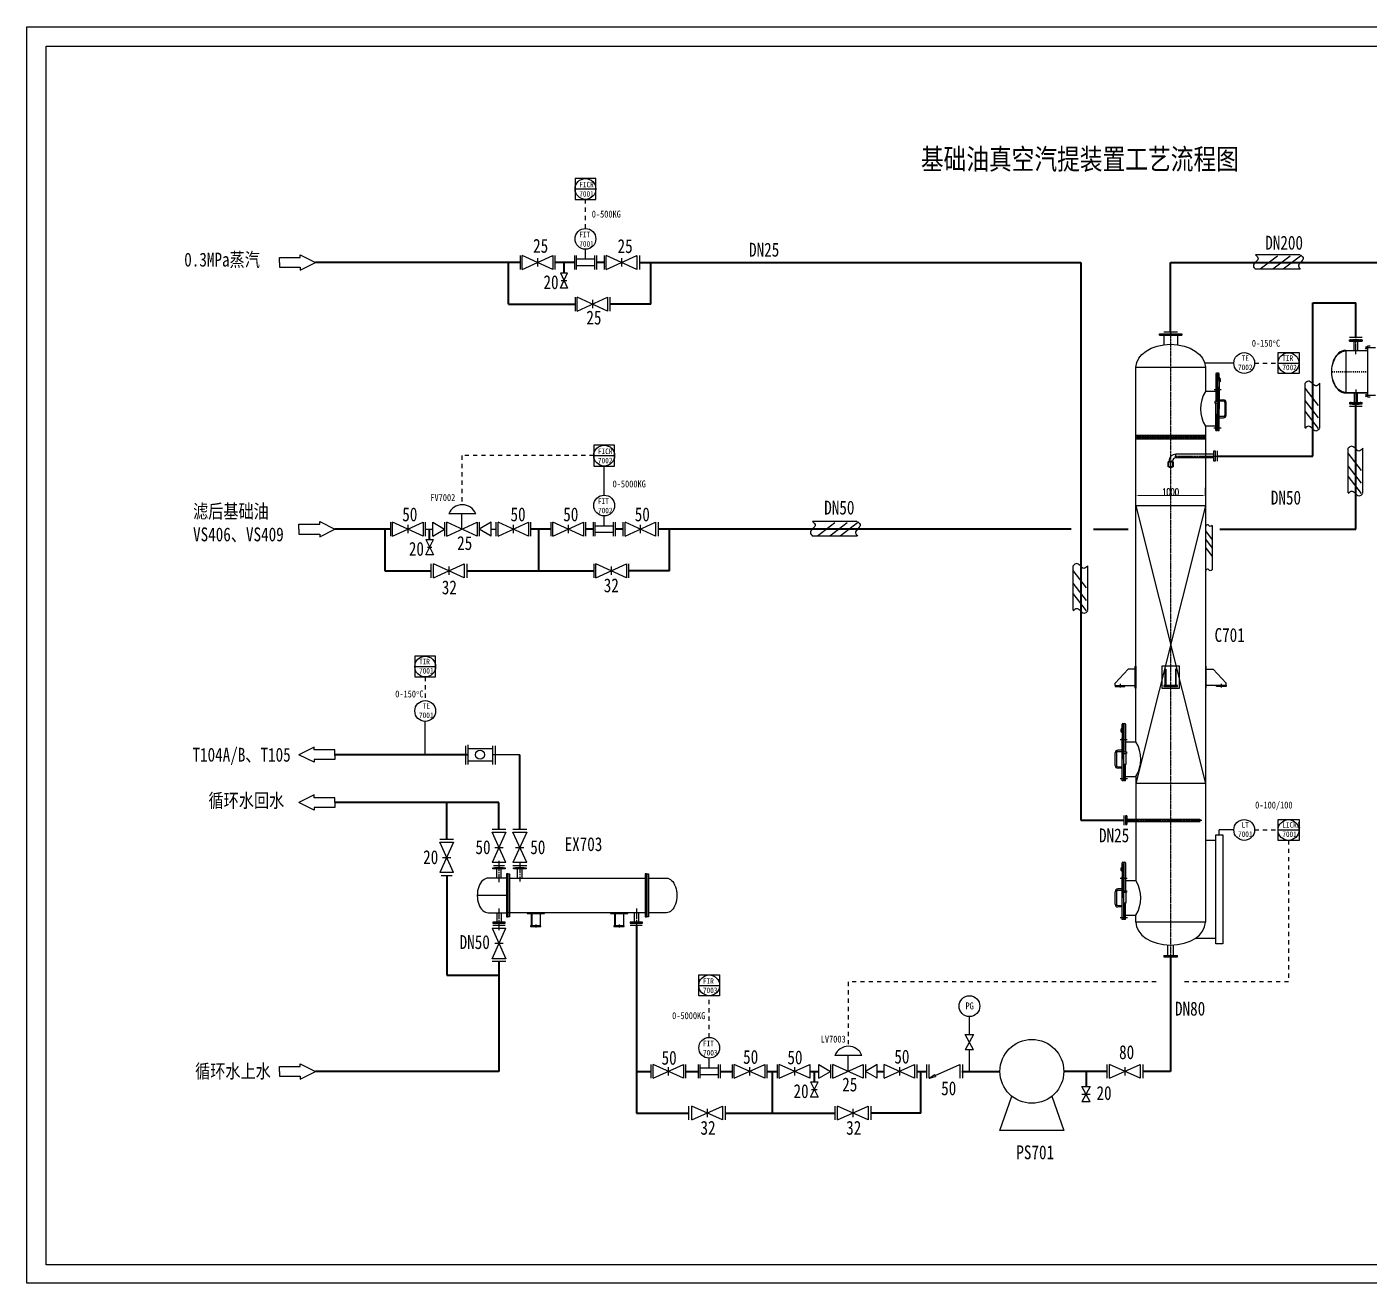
# Model space of a CAD drawing. Header units: millimetres. Extents: x 14267 to 75871, y -516 to 30235.
# Drawn here: x 42132 to 61477, y -516 to 17593 of the extents above; entities that cross this region are included whole.
import ezdxf

# ---------------------------------------------------------------- set-up
doc = ezdxf.new("R2010")
doc.units = ezdxf.units.MM
for name, pattern in [('ACAD_ISO02W100', [15, 12, -3]), ('ACAD_ISO04W100', [30, 24, -3, 0, -3]), ('EB_DASH', [6, 3, -3]), ('EB_DASHDOT', [39, 30, -3, 3, -3]), ('EB_DASHDOTDOT', [45, 30, -3, 3, -3, 3, -3])]:
    doc.linetypes.add(name, pattern=pattern)
for name, color, linetype, lineweight in [('TANK', 1, 'Continuous', 0), ('中心线', 1, 'ACAD_ISO04W100', 13), ('粗实线', 7, 'Continuous', 35), ('虚线', 6, 'ACAD_ISO02W100', 13), ('设备线', 7, 'Continuous', 13)]:
    doc.layers.add(name, color=color, linetype=linetype, lineweight=lineweight)
doc.styles.add('UserTxtStyle1', font='txt', dxfattribs={"width": 0.666667, "bigfont": 'gbcbig.shx'})
doc.styles.add('样式2', font='', dxfattribs={"width": 0.8, "height": 2.5})
doc.styles.get('样式2').set_extended_font_data('FangSong_GB2312')
doc.dimstyles.new('标准', dxfattribs={"dimtxt": 100, "dimasz": 50, "dimexe": 2, "dimexo": 0, "dimtad": 1, "dimdec": 1, "dimdsep": 46, "dimtxsty": 'UserTxtStyle1', "dimcen": 0, "dimdle": 6, "dimaunit": 1, "dimazin": 2, "dimtfac": 1, "dimtdec": 1, "dimtmove": 0, "dimatfit": 3, "dimfxl": 0, "dimtolj": 1, "dimtzin": 0, "dimlwd": 18, "dimlwe": 18, "dimarcsym": 0})

# ---------------------------------------------------------------- blocks, each defined once
blk = doc.blocks.new('*D63')
at = {"layer": 'Defpoints', "color": 0}
for p in [(58116, 10947), (59116, 10947), (59116, 10838)]:
    blk.add_point(p, dxfattribs=at)
at = {"layer": '粗实线', "color": 0, "lineweight": 18}
for p, q in [((58116, 10947), (58116, 10836)), ((58166, 10838), (59066, 10838)), ((59116, 10947), (59116, 10836))]:
    blk.add_line(p, q, dxfattribs=at)
at = {"layer": '粗实线', "color": 0}
for points in [[(58166, 10846), (58166, 10829), (58116, 10838)], [(59066, 10846), (59066, 10829), (59116, 10838)]]:
    blk.add_solid(points, dxfattribs=at)
at = {"layer": '粗实线', "color": 0, "lineweight": -3, "insert": (58616, 10888), "char_height": 100, "attachment_point": 5, "style": 'UserTxtStyle1'}
blk.add_mtext('\\A1;1000', dxfattribs=at)

msp = doc.modelspace()

# ---------------------------------------------------------------- hatches: boundary and pattern name
at = {"layer": '粗实线', "lineweight": -3}
h = msp.add_hatch(dxfattribs=at)
h.set_pattern_fill('NET3', color=0, scale=10, style=0)
h.set_pattern_definition([(0, (89673.465, 79623.884), (0, 31.75), []), (60, (89673.465, 79623.884), (-27.496307, 15.875), []), (120, (89673.465, 79623.884), (-27.496307, -15.875), [])])
h.paths.add_polyline_path([(58616.44, 11707), (58116.44, 11707), (58116.44, 11657), (58616.44, 11657)])
h.paths.add_polyline_path([(59116.44, 11707), (58616.44, 11707), (58616.44, 11657), (59116.44, 11657)])

# ---------------------------------------------------------------- linework, layer by layer
for p, q in [((42132.34, -515.59), (42132.34, 17593.39)), ((42132.34, 17593.39), (75870.65, 17593.39)), ((42408.55, 17315.01), (75582.76, 17315.01)), ((42408.55, -249.36), (42408.55, 17315.01)), ((75582.76, -249.36), (42408.55, -249.36)), ((75870.65, -515.59), (42132.34, -515.59))]:
    msp.add_line(p, q)
at = {"lineweight": -3}
for p, q in [((61234.93, 13083.48), (61234.93, 13086.48)), ((61284.93, 13083.48), (61234.93, 13083.48)), ((61422.58, 12949.08), (61457.59, 12986.2)), ((61568.66, 12968.28), (61423.94, 12968.28)), ((61426.24, 12987.32), (61455.21, 12949.08)), ((61459.57, 12993.28), (61489.57, 12993.28)), ((61139.57, 12930.28), (61459.57, 12930.28)), ((61459.57, 12923.28), (61139.57, 12923.28)), ((61422.58, 12259.08), (61457.59, 12296.2)), ((61568.66, 12278.28), (61423.94, 12278.28)), ((61426.24, 12297.32), (61455.21, 12259.08))]:
    msp.add_line(p, q, dxfattribs=at)
at = {"color": 5, "linetype": 'EB_DASH', "lineweight": -3, "ltscale": 5}
for p, q in [((60939.58, 12626.28), (61464.36, 12626.28)), ((60939.58, 12620.28), (61464.36, 12620.28))]:
    msp.add_line(p, q, dxfattribs=at)
at = {"layer": 'TANK', "color": 1, "linetype": 'EB_DASHDOT', "lineweight": -3}
for p, q in [((61284.93, 12876.62), (61284.93, 13098.21)), ((61284.93, 12364.87), (61284.93, 12143.28))]:
    msp.add_line(p, q, dxfattribs=at)
at = {"layer": '中心线', "color": 1, "linetype": 'EB_DASHDOTDOT', "lineweight": -3}
msp.add_line((58616.44, 13277), (58616.44, 3957), dxfattribs=at)
at = {"layer": '中心线', "lineweight": -3}
for p, q in [((61214.93, 13093.48), (61214.93, 13053.48)), ((61354.93, 13093.48), (61354.93, 13053.48)), ((61214.93, 12148.01), (61214.93, 12188.01)), ((61354.93, 12148.01), (61354.93, 12188.01))]:
    msp.add_line(p, q, dxfattribs=at)
at = {"layer": '中心线', "color": 1, "lineweight": -3}
for p, q in [((59244.44, 12367), (59344.44, 12367)), ((59346.44, 11807), (59236.44, 11807)), ((57988.44, 7317), (57888.44, 7317)), ((57886.44, 6757), (57996.44, 6757)), ((57988.67, 5317), (57888.67, 5317)), ((57886.67, 4757), (57996.67, 4757))]:
    msp.add_line(p, q, dxfattribs=at)
at = {"layer": '中心线', "color": 1, "linetype": 'EB_DASHDOT', "lineweight": -3}
for p, q in [((58676.44, 11407), (59276.44, 11407)), ((57976.44, 6157), (59066.44, 6157))]:
    msp.add_line(p, q, dxfattribs=at)
at = {"layer": '粗实线', "lineweight": -3}
for p, q in [((50332.74, 15407), (50032.74, 15407)), ((50032.74, 15407), (50032.74, 15107)), ((50332.74, 15107), (50332.74, 15407)), ((50032.74, 15257), (50332.74, 15257)), ((50032.74, 15107), (50332.74, 15107)), ((50182.74, 14247), (50182.74, 14387)), ((45772.74, 14197), (45772.74, 14267)), ((45772.74, 14267), (46072.74, 14267)), ((45772.74, 14197), (45772.74, 14127)), ((45772.74, 14127), (46072.74, 14127)), ((46072.74, 14267), (46072.74, 14307)), ((46072.74, 14307), (46292.74, 14197)), ((46072.74, 14087), (46292.74, 14197)), ((46072.74, 14127), (46072.74, 14087)), ((49242.74, 14297), (49242.74, 14097)), ((49272.74, 14097), (49272.74, 14297)), ((49272.74, 14097), (49712.74, 14297)), ((49712.74, 14097), (49272.74, 14297)), ((49492.74, 14257), (49492.74, 14137)), ((49712.74, 14297), (49712.74, 14097)), ((49742.74, 14297), (49742.74, 14097)), ((50022.74, 14297), (50022.74, 14097)), ((50052.74, 14097), (50052.74, 14297)), ((50052.74, 14247), (50312.74, 14247)), ((50312.74, 14147), (50052.74, 14147)), ((50312.74, 14297), (50312.74, 14097)), ((50342.74, 14297), (50342.74, 14097)), ((50452.74, 14297), (50452.74, 14097)), ((50482.74, 14097), (50482.74, 14297)), ((50482.74, 14097), (50922.74, 14297)), ((50922.74, 14097), (50482.74, 14297)), ((50702.74, 14257), (50702.74, 14137)), ((50922.74, 14297), (50922.74, 14097)), ((50962.74, 14297), (50962.74, 14097)), ((60478.48, 14308.06), (59838.48, 14308.06)), ((60158.48, 14288.06), (59908.48, 14098.06)), ((60338.48, 14288.06), (60088.48, 14098.06)), ((60488.48, 14288.06), (60238.48, 14098.06)), ((49822.74, 14047), (49922.74, 14047)), ((49822.74, 14047), (49922.74, 13827)), ((49822.74, 13827), (49922.74, 14047)), ((49832.74, 13937), (49912.74, 13937)), ((60478.48, 14098.06), (59838.48, 14098.06)), ((49922.74, 13827), (49822.74, 13827)), ((50032.74, 13697), (50032.74, 13497)), ((50062.74, 13497), (50062.74, 13697)), ((50062.74, 13497), (50502.74, 13697)), ((50502.74, 13497), (50062.74, 13697)), ((50282.74, 13657), (50282.74, 13537)), ((50502.74, 13697), (50502.74, 13497)), ((50532.74, 13697), (50532.74, 13497)), ((58516.44, 13197), (58716.44, 13197)), ((61374.93, 13116.48), (61194.93, 13116.48)), ((60166.21, 12747), (60166.21, 12897)), ((60166.21, 12897), (60466.21, 12897)), ((60466.21, 12897), (60466.21, 12597)), ((59526.25, 12747), (59116.25, 12747)), ((60166.21, 12597), (60166.21, 12747)), ((60166.21, 12747), (60464.56, 12747)), ((60466.21, 12597), (60166.21, 12597)), ((60554.93, 11815.63), (60554.93, 12455.63)), ((60744.93, 12135.63), (60554.93, 12385.63)), ((60764.93, 11815.63), (60764.93, 12455.63)), ((60744.93, 11955.63), (60554.93, 12205.63)), ((60744.93, 11805.63), (60554.93, 12055.63)), ((61194.93, 12125.01), (61374.93, 12125.01)), ((50602.74, 11563), (50302.74, 11563)), ((50302.74, 11563), (50302.74, 11263)), ((50602.74, 11263), (50602.74, 11563)), ((59286.44, 11482), (59286.44, 11332)), ((61174.93, 10878.01), (61174.93, 11518.01)), ((61364.93, 11198.01), (61174.93, 11448.01)), ((61384.93, 10878.01), (61384.93, 11518.01)), ((50302.74, 11413), (50602.74, 11413)), ((50302.74, 11263), (50602.74, 11263)), ((50452.74, 10843), (50452.74, 11263)), ((61364.93, 11018.01), (61174.93, 11268.01)), ((61364.93, 10868.01), (61174.93, 11118.01)), ((46352.74, 10423), (46352.74, 10463)), ((46352.74, 10463), (46572.74, 10353)), ((47372.74, 10453), (47372.74, 10253)), ((47402.74, 10253), (47402.74, 10453)), ((47402.74, 10253), (47842.74, 10453)), ((47842.74, 10253), (47402.74, 10453)), ((47842.74, 10453), (47842.74, 10253)), ((47872.74, 10453), (47872.74, 10253)), ((47982.74, 10253), (47982.74, 10453)), ((47982.74, 10453), (48152.74, 10353)), ((48152.74, 10453), (48152.74, 10253)), ((48182.74, 10253), (48182.74, 10453)), ((48182.74, 10253), (48622.74, 10453)), ((48622.74, 10253), (48182.74, 10453)), ((48602.74, 10573), (48212.74, 10573)), ((48402.74, 10353), (48402.74, 10573)), ((48622.74, 10453), (48622.74, 10253)), ((48652.74, 10453), (48652.74, 10253)), ((48822.74, 10453), (48652.74, 10353)), ((48822.74, 10253), (48822.74, 10453)), ((48892.74, 10453), (48892.74, 10253)), ((48922.74, 10253), (48922.74, 10453)), ((48922.74, 10253), (49362.74, 10453)), ((49362.74, 10253), (48922.74, 10453)), ((49362.74, 10453), (49362.74, 10253)), ((49392.74, 10453), (49392.74, 10253)), ((49682.74, 10453), (49682.74, 10253)), ((49712.74, 10253), (49712.74, 10453)), ((49712.74, 10253), (50152.74, 10453)), ((50152.74, 10253), (49712.74, 10453)), ((50152.74, 10453), (50152.74, 10253)), ((50182.74, 10453), (50182.74, 10253)), ((50292.74, 10453), (50292.74, 10253)), ((50322.74, 10253), (50322.74, 10453)), ((50452.74, 10403), (50452.74, 10543)), ((50582.74, 10453), (50582.74, 10253)), ((50612.74, 10453), (50612.74, 10253)), ((50722.74, 10453), (50722.74, 10253)), ((50752.74, 10253), (50752.74, 10453)), ((50752.74, 10253), (51192.74, 10453)), ((51192.74, 10253), (50752.74, 10453)), ((51192.74, 10453), (51192.74, 10253)), ((51232.74, 10453), (51232.74, 10253)), ((54094.78, 10464.06), (53454.78, 10464.06)), ((46052.74, 10353), (46052.74, 10423)), ((46052.74, 10423), (46352.74, 10423)), ((46052.74, 10353), (46052.74, 10283)), ((46052.74, 10283), (46352.74, 10283)), ((46352.74, 10243), (46572.74, 10353)), ((46352.74, 10283), (46352.74, 10243)), ((47622.74, 10413), (47622.74, 10293)), ((47872.74, 10353), (47982.74, 10353)), ((47982.74, 10253), (48152.74, 10353)), ((48822.74, 10253), (48652.74, 10353)), ((48822.74, 10353), (48892.74, 10353)), ((49142.74, 10413), (49142.74, 10293)), ((49932.74, 10413), (49932.74, 10293)), ((50322.74, 10403), (50582.74, 10403)), ((50582.74, 10303), (50322.74, 10303)), ((50972.74, 10413), (50972.74, 10293)), ((54094.78, 10254.06), (53454.78, 10254.06)), ((53774.78, 10444.06), (53524.78, 10254.06)), ((53954.78, 10444.06), (53704.78, 10254.06)), ((54104.78, 10444.06), (53854.78, 10254.06)), ((59116.4, 10326.85), (59216.4, 10196.85)), ((59216.4, 10406.85), (59216.4, 9766.85)), ((47882.74, 10203), (47992.74, 10203)), ((47882.74, 10203), (47992.74, 9983)), ((47882.74, 9983), (47992.74, 10203)), ((47907.74, 10093), (47967.74, 10093)), ((59116.4, 10206.85), (59216.4, 10076.85)), ((59116.4, 10086.85), (59216.4, 9956.85)), ((47992.74, 9983), (47882.74, 9983)), ((47952.74, 9853), (47952.74, 9653)), ((47992.74, 9653), (47992.74, 9853)), ((47992.74, 9653), (48432.74, 9853)), ((48432.74, 9653), (47992.74, 9853)), ((48212.74, 9813), (48212.74, 9693)), ((48432.74, 9853), (48432.74, 9653)), ((48472.74, 9853), (48472.74, 9653)), ((50302.74, 9853), (50302.74, 9653)), ((50332.74, 9653), (50332.74, 9853)), ((50332.74, 9653), (50772.74, 9853)), ((50772.74, 9653), (50332.74, 9853)), ((50552.74, 9813), (50552.74, 9693)), ((50772.74, 9853), (50772.74, 9653)), ((50802.74, 9853), (50802.74, 9653)), ((57212.74, 9186.15), (57212.74, 9826.15)), ((57402.74, 9506.15), (57212.74, 9756.15)), ((57422.74, 9186.15), (57422.74, 9826.15)), ((57402.74, 9326.15), (57212.74, 9576.15)), ((57402.74, 9176.15), (57212.74, 9426.15)), ((48023.4, 8521.8), (47723.4, 8521.8)), ((47723.4, 8521.8), (47723.4, 8221.8)), ((48023.4, 8221.8), (48023.4, 8521.8)), ((47723.4, 8371.8), (48023.4, 8371.8)), ((47723.4, 8221.8), (48023.4, 8221.8)), ((47873.4, 7101.8), (47873.4, 7581.8)), ((46272.74, 7211.8), (46052.74, 7101.8)), ((46272.74, 7171.8), (46272.74, 7211.8)), ((46572.74, 7171.8), (46272.74, 7171.8)), ((46572.74, 7101.8), (46572.74, 7171.8)), ((48453.4, 7231.8), (48453.4, 6961.8)), ((48493.4, 6961.8), (48493.4, 7241.8)), ((48493.4, 7191.8), (48843.4, 7191.8)), ((48843.4, 7231.8), (48843.4, 6961.8)), ((48883.4, 7231.8), (48883.4, 6961.8)), ((46272.74, 6991.8), (46052.74, 7101.8)), ((46572.74, 7031.8), (46272.74, 7031.8)), ((46272.74, 7031.8), (46272.74, 6991.8)), ((46572.74, 7101.8), (46572.74, 7031.8)), ((48493.4, 7011.8), (48843.4, 7011.8)), ((49236.44, 7101.8), (48843.4, 7101.8)), ((46272.74, 6521.8), (46052.74, 6411.8)), ((46272.74, 6301.8), (46052.74, 6411.8)), ((46272.74, 6481.8), (46272.74, 6521.8)), ((46572.74, 6481.8), (46272.74, 6481.8)), ((46572.74, 6411.8), (46572.74, 6481.8)), ((46572.74, 6411.8), (46572.74, 6341.8)), ((46572.74, 6341.8), (46272.74, 6341.8)), ((46272.74, 6341.8), (46272.74, 6301.8)), ((57942.74, 6227), (57942.74, 6087)), ((48836.44, 6026.2), (49036.44, 6026.2)), ((49136.44, 6026.2), (49336.44, 6026.2)), ((59316.21, 5947), (59316.21, 6017)), ((59526.25, 6017), (59316.21, 6017)), ((60166.21, 6017), (60166.21, 6167)), ((60166.21, 6167), (60466.21, 6167)), ((60166.21, 5867), (60166.21, 6017)), ((60166.21, 6017), (60464.56, 6017)), ((60466.21, 6167), (60466.21, 5867)), ((48082.74, 5882.27), (48282.74, 5882.27)), ((48282.74, 5401.8), (48082.74, 5841.8)), ((48082.74, 5841.8), (48282.74, 5841.8)), ((48282.74, 5841.8), (48082.74, 5401.8)), ((49036.44, 5545.72), (48836.44, 5985.72)), ((48836.44, 5985.72), (49036.44, 5985.72)), ((49036.44, 5985.72), (48836.44, 5545.72)), ((49336.44, 5545.72), (49136.44, 5985.72)), ((49136.44, 5985.72), (49336.44, 5985.72)), ((49336.44, 5985.72), (49136.44, 5545.72)), ((59266.21, 5867), (59116.25, 5867)), ((59266.21, 4377), (59266.21, 5947)), ((59266.21, 5947), (59366.21, 5947)), ((59366.21, 5947), (59366.21, 4377)), ((60466.21, 5867), (60166.21, 5867)), ((48122.74, 5621.8), (48242.74, 5621.8)), ((48876.44, 5765.72), (48996.44, 5765.72)), ((49176.44, 5765.72), (49296.44, 5765.72)), ((49036.44, 5545.72), (48836.44, 5545.72)), ((48846.44, 5457.2), (48846.44, 5473.2)), ((48846.44, 5473.2), (49026.44, 5473.2)), ((49026.44, 5457.2), (48846.44, 5457.2)), ((48856.44, 5506.2), (49016.44, 5506.2)), ((48876.44, 5473.2), (48876.44, 5476.2)), ((48876.44, 5476.2), (48996.44, 5476.2)), ((48903.94, 5323.2), (48903.94, 5457.2)), ((49026.44, 5457.2), (48968.94, 5457.2)), ((48968.94, 5323.2), (48968.94, 5457.2)), ((48996.44, 5476.2), (48996.44, 5473.2)), ((49026.44, 5473.2), (49026.44, 5457.2)), ((49336.44, 5545.72), (49136.44, 5545.72)), ((49136.44, 5506.2), (49336.44, 5506.2)), ((49146.44, 5457.2), (49146.44, 5473.2)), ((49146.44, 5473.2), (49326.44, 5473.2)), ((49326.44, 5457.2), (49146.44, 5457.2)), ((49156.44, 5506.2), (49316.44, 5506.2)), ((49176.44, 5473.2), (49176.44, 5476.2)), ((49176.44, 5476.2), (49296.44, 5476.2)), ((49203.94, 5323.2), (49203.94, 5457.2)), ((49326.44, 5457.2), (49268.94, 5457.2)), ((49268.94, 5323.2), (49268.94, 5457.2)), ((49296.44, 5476.2), (49296.44, 5473.2)), ((49326.44, 5473.2), (49326.44, 5457.2)), ((48282.74, 5401.8), (48082.74, 5401.8)), ((48102.74, 5362.27), (48262.74, 5362.27)), ((49046.44, 5073.2), (48623.44, 5073.2)), ((49026.44, 4689.2), (48846.44, 4689.2)), ((48846.44, 4689.2), (48846.44, 4673.2)), ((48846.44, 4673.2), (49026.44, 4673.2)), ((48876.44, 4670.2), (48876.44, 4673.2)), ((48996.44, 4670.2), (48876.44, 4670.2)), ((48903.94, 4823.2), (48903.94, 4689.2)), ((48968.94, 4823.2), (48968.94, 4689.2)), ((49026.44, 4689.2), (48968.94, 4689.2)), ((48996.44, 4673.2), (48996.44, 4670.2)), ((49026.44, 4673.2), (49026.44, 4689.2)), ((49371.44, 4823.2), (49341.44, 4823.2)), ((49341.44, 4823.2), (49341.44, 4813.2)), ((49341.44, 4813.2), (49591.44, 4813.2)), ((49391.44, 4823.2), (49371.44, 4823.2)), ((49401.44, 4813.2), (49401.44, 4633.2)), ((49411.44, 4813.2), (49411.44, 4633.2)), ((49531.44, 4813.2), (49531.44, 4633.2)), ((49591.44, 4813.2), (49591.44, 4823.2)), ((50571.44, 4823.2), (50541.44, 4823.2)), ((50541.44, 4823.2), (50541.44, 4813.2)), ((50541.44, 4813.2), (50791.44, 4813.2)), ((50591.44, 4823.2), (50571.44, 4823.2)), ((50601.44, 4813.2), (50601.44, 4633.2)), ((50611.44, 4813.2), (50611.44, 4633.2)), ((50731.44, 4813.2), (50731.44, 4633.2)), ((50791.44, 4813.2), (50791.44, 4823.2)), ((51006.44, 4689.2), (50826.44, 4689.2)), ((50826.44, 4689.2), (50826.44, 4673.2)), ((50826.44, 4673.2), (51006.44, 4673.2)), ((50856.44, 4670.2), (50856.44, 4673.2)), ((50976.44, 4670.2), (50856.44, 4670.2)), ((50883.94, 4823.2), (50883.94, 4689.2)), ((50948.94, 4823.2), (50948.94, 4689.2)), ((51006.44, 4689.2), (50948.94, 4689.2)), ((50976.44, 4673.2), (50976.44, 4670.2)), ((51006.44, 4673.2), (51006.44, 4689.2)), ((48836.44, 4600.2), (49036.44, 4600.2)), ((48836.44, 4600.2), (49036.44, 4160.2)), ((48836.44, 4160.2), (49036.44, 4600.2)), ((49026.44, 4640.2), (48846.44, 4640.2)), ((49541.44, 4633.2), (49391.44, 4633.2)), ((49391.44, 4633.2), (49391.44, 4623.2)), ((49391.44, 4623.2), (49541.44, 4623.2)), ((49443.94, 4633.2), (49443.94, 4623.2)), ((49488.94, 4633.2), (49488.94, 4623.2)), ((49541.44, 4623.2), (49541.44, 4633.2)), ((50741.44, 4633.2), (50591.44, 4633.2)), ((50591.44, 4633.2), (50591.44, 4623.2)), ((50591.44, 4623.2), (50741.44, 4623.2)), ((50653.94, 4633.2), (50653.94, 4623.2)), ((50678.94, 4633.2), (50678.94, 4623.2)), ((50741.44, 4623.2), (50741.44, 4633.2)), ((50999.44, 4640.2), (50829.44, 4640.2)), ((58974.76, 4457), (59266.21, 4457)), ((48996.44, 4380.2), (48876.44, 4380.2)), ((59366.21, 4377), (59266.21, 4377)), ((49036.44, 4160.2), (48836.44, 4160.2)), ((49036.44, 4120.2), (48836.44, 4120.2)), ((51816.44, 3777), (51816.44, 3927)), ((51816.44, 3927), (52116.44, 3927)), ((52116.44, 3927), (52116.44, 3627)), ((51816.44, 3627), (51816.44, 3777)), ((51816.44, 3777), (52116.44, 3777)), ((52116.44, 3627), (51816.44, 3627)), ((55716.44, 3067), (55716.44, 3327)), ((55656.44, 3067), (55776.44, 3067)), ((55776.44, 3067), (55656.44, 2847)), ((55776.44, 2847), (55656.44, 3067)), ((51966.44, 2587), (51966.44, 2727)), ((54166.44, 2767), (53776.44, 2767)), ((53966.44, 2547), (53966.44, 2767)), ((55776.44, 2847), (55656.44, 2847)), ((55716.44, 2537), (55716.44, 2847)), ((45772.74, 2537), (45772.74, 2607)), ((45772.74, 2607), (46072.74, 2607)), ((45772.74, 2537), (45772.74, 2467)), ((46072.74, 2607), (46072.74, 2647)), ((46072.74, 2647), (46292.74, 2537)), ((46072.74, 2427), (46292.74, 2537)), ((51126.44, 2637), (51126.44, 2437)), ((51156.44, 2437), (51156.44, 2637)), ((51156.44, 2437), (51596.44, 2637)), ((51596.44, 2437), (51156.44, 2637)), ((51376.44, 2597), (51376.44, 2477)), ((51596.44, 2637), (51596.44, 2437)), ((51626.44, 2637), (51626.44, 2437)), ((51806.44, 2637), (51806.44, 2437)), ((51836.44, 2437), (51836.44, 2637)), ((51836.44, 2587), (52096.44, 2587)), ((52096.44, 2637), (52096.44, 2437)), ((52126.44, 2637), (52126.44, 2437)), ((52296.44, 2637), (52296.44, 2437)), ((52326.44, 2437), (52326.44, 2637)), ((52326.44, 2437), (52766.44, 2637)), ((52766.44, 2437), (52326.44, 2637)), ((52546.44, 2597), (52546.44, 2477)), ((52766.44, 2637), (52766.44, 2437)), ((52796.44, 2637), (52796.44, 2437)), ((52946.44, 2637), (52946.44, 2437)), ((52976.44, 2437), (52976.44, 2637)), ((52976.44, 2437), (53416.44, 2637)), ((53416.44, 2437), (52976.44, 2637)), ((53196.44, 2597), (53196.44, 2477)), ((53416.44, 2637), (53416.44, 2437)), ((53546.44, 2437), (53546.44, 2637)), ((53546.44, 2637), (53716.44, 2537)), ((53546.44, 2437), (53716.44, 2537)), ((53716.44, 2637), (53716.44, 2437)), ((53746.44, 2437), (53746.44, 2637)), ((53746.44, 2437), (54186.44, 2637)), ((54186.44, 2437), (53746.44, 2637)), ((54186.44, 2637), (54186.44, 2437)), ((54216.44, 2637), (54216.44, 2437)), ((54386.44, 2637), (54216.44, 2537)), ((54386.44, 2437), (54216.44, 2537)), ((54386.44, 2437), (54386.44, 2637)), ((54486.44, 2437), (54486.44, 2637)), ((54486.44, 2437), (54926.44, 2637)), ((54926.44, 2437), (54486.44, 2637)), ((54706.44, 2597), (54706.44, 2477)), ((54926.44, 2637), (54926.44, 2437)), ((54956.44, 2637), (54956.44, 2437)), ((55096.44, 2637), (55096.44, 2437)), ((55136.44, 2437), (55136.44, 2637)), ((55223.2, 2476.44), (55576.44, 2637)), ((55576.44, 2637), (55576.44, 2437)), ((55616.44, 2637), (55616.44, 2437)), ((57696.44, 2637), (57696.44, 2437)), ((57736.44, 2437), (57736.44, 2637)), ((57736.44, 2437), (58176.44, 2637)), ((58176.44, 2437), (57736.44, 2637)), ((57956.44, 2597), (57956.44, 2477)), ((58176.44, 2637), (58176.44, 2437)), ((58216.44, 2637), (58216.44, 2437)), ((45772.74, 2467), (46072.74, 2467)), ((46072.74, 2467), (46072.74, 2427)), ((52096.44, 2487), (51836.44, 2487)), ((53426.44, 2387), (53536.44, 2387)), ((53426.44, 2387), (53536.44, 2167)), ((53426.44, 2167), (53536.44, 2387)), ((55136.44, 2437), (55217.49, 2491.46)), ((55136.44, 2437), (55229.03, 2461.12)), ((55217.49, 2491.46), (55229.03, 2461.12)), ((53536.44, 2167), (53426.44, 2167)), ((53441.44, 2277), (53521.44, 2277)), ((56156.44, 1687), (56328.85, 2177.99)), ((56904.03, 2177.99), (57076.44, 1687)), ((57336.44, 2317), (57456.44, 2317)), ((57456.44, 2317), (57336.44, 2097)), ((57456.44, 2097), (57336.44, 2317)), ((57336.44, 2207), (57456.44, 2207)), ((51666.44, 2037), (51666.44, 1837)), ((51716.44, 1837), (51716.44, 2037)), ((51716.44, 1837), (52156.44, 2037)), ((52156.44, 1837), (51716.44, 2037)), ((51936.44, 1997), (51936.44, 1877)), ((52156.44, 2037), (52156.44, 1837)), ((52196.44, 2037), (52196.44, 1837)), ((53776.44, 2037), (53776.44, 1837)), ((53816.44, 1837), (53816.44, 2037)), ((53816.44, 1837), (54256.44, 2037)), ((54256.44, 1837), (53816.44, 2037)), ((54036.44, 1997), (54036.44, 1877)), ((54256.44, 2037), (54256.44, 1837)), ((54296.44, 2037), (54296.44, 1837)), ((57456.44, 2097), (57336.44, 2097)), ((57076.44, 1687), (56156.44, 1687))]:
    msp.add_line(p, q, dxfattribs=at)
at = {"layer": '粗实线', "linetype": 'EB_DASH', "lineweight": -3, "ltscale": 20}
for p, q in [((50182.74, 14687), (50182.74, 15107)), ((51966.44, 3027), (51966.44, 3627))]:
    msp.add_line(p, q, dxfattribs=at)
at = {"layer": '粗实线'}
for p, q in [((49242.74, 14197), (46292.74, 14197)), ((49072.74, 13597), (49072.74, 14197)), ((50022.74, 14197), (49742.74, 14197)), ((49872.74, 14197), (49872.74, 14047)), ((50452.74, 14197), (50342.74, 14197)), ((50962.74, 14197), (57322.74, 14197)), ((51122.74, 13597), (51122.74, 14197)), ((57322.74, 14197), (57322.74, 6157)), ((58616.44, 13197), (58616.44, 14197)), ((58616.44, 14197), (61725.57, 14197)), ((49072.74, 13597), (50032.74, 13597)), ((51122.74, 13597), (50532.74, 13597)), ((60664.93, 13616.48), (61284.93, 13616.48)), ((60664.93, 11407), (60664.93, 13616.48)), ((61284.93, 13116.48), (61284.93, 13616.48)), ((61284.93, 10353), (61284.93, 12138.01)), ((59286.44, 11407), (60664.93, 11407)), ((47372.74, 10353), (46572.74, 10353)), ((47292.74, 10353), (47292.74, 9753)), ((47932.74, 10353), (47932.74, 10203)), ((49682.74, 10353), (49392.74, 10353)), ((49512.74, 9753), (49512.74, 10353)), ((50292.74, 10353), (50182.74, 10353)), ((50722.74, 10353), (50612.74, 10353)), ((57182.74, 10353), (51232.74, 10353)), ((51392.74, 9753), (51392.74, 10353)), ((57502.74, 10353), (58003.44, 10353)), ((59322.74, 10353), (61284.93, 10353)), ((47292.74, 9753), (47952.74, 9753)), ((48472.74, 9753), (50302.74, 9753)), ((51392.74, 9753), (50802.74, 9753)), ((48493.4, 7101.8), (46563.4, 7101.8)), ((49236.44, 6031.8), (49236.44, 7101.8)), ((48936.44, 6411.8), (46572.74, 6411.8)), ((48182.74, 5882.27), (48182.74, 6411.8)), ((48936.44, 6031.8), (48936.44, 6411.8)), ((57322.74, 6157), (57942.74, 6157)), ((48182.74, 5362.27), (48182.74, 3921.8)), ((50916.44, 4640.2), (50916.44, 1937)), ((48936.44, 4120.2), (48936.44, 2537)), ((58616.44, 4187), (58616.44, 2537)), ((48182.74, 3921.8), (48936.44, 3921.8)), ((48936.44, 2537), (46292.74, 2537)), ((50916.44, 2537), (51126.44, 2537)), ((51626.44, 2537), (51806.44, 2537)), ((52126.44, 2537), (52296.44, 2537)), ((52796.44, 2537), (52946.44, 2537)), ((52876.44, 1937), (52876.44, 2537)), ((53416.44, 2537), (53546.44, 2537)), ((53476.44, 2537), (53476.44, 2387)), ((54386.44, 2537), (54486.44, 2537)), ((54956.44, 2537), (55096.44, 2537)), ((55016.44, 1937), (55016.44, 2537)), ((55606.44, 2537), (56156.44, 2537)), ((57696.44, 2537), (57076.44, 2537)), ((57396.44, 2537), (57396.44, 2317)), ((58616.44, 2537), (58216.44, 2537)), ((50916.44, 1937), (51666.44, 1937)), ((52196.44, 1937), (53776.44, 1937)), ((55016.44, 1937), (54296.44, 1937))]:
    msp.add_line(p, q, dxfattribs=at)
at = {"layer": '粗实线', "color": 0, "lineweight": -3}
for p, q in [((58456.44, 13147), (58456.44, 13167)), ((58456.44, 13167), (58776.44, 13167)), ((58776.44, 13167), (58776.44, 13147)), ((58456.44, 13147), (58776.44, 13147)), ((58516.44, 13147), (58516.44, 13010.33)), ((58716.44, 13147), (58716.44, 13010.33)), ((58116.44, 12687), (59116.44, 12687)), ((58116.44, 7287), (58116.44, 12687)), ((59116.44, 12687), (59116.44, 12337)), ((59266.44, 12591.08), (59266.44, 12191.08)), ((59306.44, 12601.08), (59276.44, 12601.08)), ((59286.44, 12191.08), (59286.44, 12586.08)), ((59306.44, 12581.08), (59286.44, 12581.08)), ((59296.44, 12543.27), (59296.44, 12581.08)), ((59316.44, 12543.27), (59316.44, 12591.08)), ((59266.44, 12397), (59266.44, 12191.08)), ((59286.44, 12191.08), (59286.44, 12397)), ((59297.54, 12510.29), (59289.74, 12521.92)), ((59316.44, 12397), (59296.44, 12397)), ((59296.44, 12397), (59296.44, 12191.08)), ((59298.44, 12397), (59298.44, 12497)), ((59314.44, 12397), (59298.44, 12397)), ((59314.44, 12497), (59314.44, 12397)), ((59316.44, 11777), (59316.44, 12397)), ((59316.44, 12397), (59316.44, 12087)), ((59266.44, 12337), (59116.44, 12337)), ((59301.44, 12191.08), (59251.44, 12191.08)), ((59251.44, 12191.08), (59251.44, 12171.08)), ((59301.44, 12171.08), (59301.44, 12191.08)), ((59316.44, 12217), (59376.44, 12217)), ((59376.44, 12197), (59316.44, 12197)), ((59251.44, 12171.08), (59261.44, 12171.08)), ((59291.44, 12171.08), (59261.44, 12171.08)), ((59261.44, 12171.08), (59261.44, 12011.08)), ((59261.44, 12011.08), (59291.44, 12011.08)), ((59266.44, 12001.08), (59266.44, 12011.08)), ((59286.44, 12001.08), (59266.44, 12001.08)), ((59266.44, 11777), (59266.44, 12001.08)), ((59286.44, 12011.08), (59286.44, 12001.08)), ((59286.44, 11777), (59286.44, 12001.08)), ((59291.44, 12011.08), (59291.44, 12171.08)), ((59291.44, 12171.08), (59301.44, 12171.08)), ((59296.44, 12171.08), (59296.44, 11777)), ((59396.44, 12177), (59396.44, 11997)), ((59416.44, 11997), (59416.44, 12177)), ((59116.44, 11837), (59116.21, 4686.82)), ((59266.44, 11837), (59116.44, 11837)), ((59376.44, 11977), (59316.44, 11977)), ((59316.44, 11957), (59376.44, 11957)), ((58116.44, 11707), (59116.44, 11707)), ((58116.44, 11657), (59116.44, 11657)), ((59266.44, 11777), (59286.44, 11777)), ((59296.44, 11777), (59316.44, 11777)), ((59236.44, 11432), (58691.44, 11432)), ((58691.44, 11382), (58691.44, 11432)), ((59236.44, 11332), (59236.44, 11482)), ((59236.44, 11482), (59256.44, 11482)), ((59256.44, 11482), (59256.44, 11332)), ((58581.44, 11252), (58581.44, 11322)), ((58581.44, 11322), (58641.44, 11322)), ((58651.44, 11252), (58581.44, 11252)), ((58641.44, 11332), (58591.44, 11332)), ((58591.44, 11252), (58591.44, 11332)), ((58601.44, 11242), (58591.44, 11252)), ((58631.44, 11242), (58601.44, 11242)), ((58641.44, 11252), (58631.44, 11242)), ((58641.44, 11332), (58641.44, 11252)), ((58641.44, 11322), (58651.44, 11322)), ((58651.44, 11322), (58651.44, 11252)), ((59236.44, 11382), (58691.44, 11382)), ((59256.44, 11332), (59236.44, 11332)), ((59116.44, 10687), (58116.44, 10687)), ((59116.44, 10687), (58116.44, 6687)), ((58116.44, 10687), (59116.44, 6687)), ((57816.31, 8131), (58006.31, 8337)), ((58106.31, 8337), (58006.31, 8337)), ((58106.31, 8062), (58106.31, 8377)), ((58106.31, 8377), (58116.31, 8377)), ((58116.31, 8377), (58116.31, 8062)), ((58491.44, 8377), (58491.44, 8062)), ((58741.44, 8377), (58491.44, 8377)), ((58536.44, 8101), (58536.44, 8337)), ((58536.44, 8337), (58546.44, 8337)), ((58546.44, 8337), (58546.44, 8101)), ((58696.44, 8337), (58686.44, 8337)), ((58686.44, 8337), (58686.44, 8101)), ((58696.44, 8101), (58696.44, 8337)), ((58741.44, 8062), (58741.44, 8377)), ((59116.57, 8377), (59116.57, 8062)), ((59126.57, 8377), (59116.57, 8377)), ((59126.57, 8062), (59126.57, 8377)), ((59126.57, 8337), (59226.57, 8337)), ((59416.57, 8131), (59226.57, 8337)), ((57816.31, 8101), (57816.31, 8131)), ((59416.57, 8101), (59416.57, 8131)), ((57816.31, 8101), (58106.31, 8101)), ((57816.31, 8101), (57816.31, 8087)), ((57816.31, 8087), (57956.31, 8087)), ((57871.31, 8101), (57871.31, 8087)), ((57886.31, 8121), (57886.31, 8071)), ((57901.31, 8101), (57901.31, 8087)), ((57956.31, 8087), (57956.31, 8101)), ((58116.31, 8062), (58106.31, 8062)), ((58491.44, 8062), (58741.44, 8062)), ((58716.44, 8101), (58516.44, 8101)), ((58516.44, 8101), (58516.44, 8087)), ((58516.44, 8087), (58616.44, 8087)), ((58616.44, 8087), (58716.44, 8087)), ((58716.44, 8087), (58716.44, 8101)), ((59116.57, 8062), (59126.57, 8062)), ((59416.57, 8101), (59126.57, 8101)), ((59276.57, 8087), (59276.57, 8101)), ((59416.57, 8087), (59276.57, 8087)), ((59331.57, 8101), (59331.57, 8087)), ((59346.57, 8121), (59346.57, 8071)), ((59361.57, 8101), (59361.57, 8087)), ((59416.57, 8101), (59416.57, 8087)), ((57926.44, 7551.08), (57956.44, 7551.08)), ((57916.44, 7493.27), (57916.44, 7541.08)), ((57918.44, 7447), (57918.44, 7347)), ((57926.44, 7531.08), (57946.44, 7531.08)), ((57934.44, 7347), (57934.44, 7447)), ((57935.35, 7460.29), (57943.14, 7471.92)), ((57936.44, 7493.27), (57936.44, 7531.08)), ((57946.44, 7141.08), (57946.44, 7536.08)), ((57966.44, 7541.08), (57966.44, 7141.08)), ((57916.44, 7167), (57856.44, 7167)), ((57916.44, 6727), (57916.44, 7347)), ((57916.44, 7347), (57936.44, 7347)), ((57916.44, 7347), (57916.44, 7037)), ((57918.44, 7347), (57934.44, 7347)), ((57936.44, 7347), (57936.44, 7141.08)), ((57946.44, 7141.08), (57946.44, 7347)), ((57966.44, 7347), (57966.44, 7141.08)), ((57966.44, 7287), (58116.44, 7287)), ((57816.44, 6947), (57816.44, 7127)), ((57836.44, 7127), (57836.44, 6947)), ((57856.44, 7147), (57916.44, 7147)), ((57931.44, 7121.08), (57931.44, 7141.08)), ((57931.44, 7141.08), (57981.44, 7141.08)), ((57941.44, 7121.08), (57931.44, 7121.08)), ((57936.44, 7121.08), (57936.44, 6727)), ((57941.44, 7121.08), (57971.44, 7121.08)), ((57941.44, 6961.08), (57941.44, 7121.08)), ((57971.44, 7121.08), (57971.44, 6961.08)), ((57981.44, 7121.08), (57971.44, 7121.08)), ((57981.44, 7141.08), (57981.44, 7121.08)), ((57856.44, 6927), (57916.44, 6927)), ((57916.44, 6907), (57856.44, 6907)), ((57971.44, 6961.08), (57941.44, 6961.08)), ((57946.44, 6961.08), (57946.44, 6951.08)), ((57946.44, 6951.08), (57966.44, 6951.08)), ((57946.44, 6727), (57946.44, 6951.08)), ((57966.44, 6951.08), (57966.44, 6961.08)), ((57966.44, 6727), (57966.44, 6951.08)), ((57966.44, 6787), (58116.44, 6787)), ((58116.44, 6787), (58116.44, 5287.39)), ((57936.44, 6727), (57916.44, 6727)), ((57966.44, 6727), (57946.44, 6727)), ((59116.44, 6687), (58116.44, 6687)), ((57982.63, 6219.5), (57966.63, 6219.5)), ((57966.63, 6219.5), (57966.63, 6094.5)), ((57982.63, 6219.5), (57982.63, 6094.5)), ((57966.63, 6094.5), (57982.63, 6094.5)), ((57982.63, 6173), (59036.44, 6173)), ((57982.63, 6141), (59036.44, 6141)), ((59036.44, 6173), (59036.44, 6141)), ((57916.67, 5493.27), (57916.67, 5541.09)), ((57918.67, 5447), (57918.67, 5347)), ((57926.67, 5551.09), (57956.67, 5551.09)), ((57926.67, 5531.09), (57946.67, 5531.09)), ((57934.67, 5347), (57934.67, 5447)), ((57935.58, 5460.29), (57943.37, 5471.92)), ((57936.67, 5493.27), (57936.67, 5531.09)), ((57946.67, 5141.09), (57946.67, 5536.09)), ((57966.67, 5541.09), (57966.67, 5141.09)), ((49043.44, 5323.2), (48783.44, 5323.2)), ((49063.44, 5383.2), (49046.44, 5383.2)), ((49046.44, 5383.2), (49046.44, 4763.2)), ((49063.44, 4763.2), (49063.44, 5383.2)), ((49063.44, 5343.2), (49066.44, 5343.2)), ((49066.44, 5323.2), (49066.44, 5343.2)), ((49069.44, 5343.2), (49066.44, 5343.2)), ((49066.44, 5073.2), (49066.44, 5323.2)), ((49066.44, 5073.2), (49066.44, 5323.2)), ((49069.44, 5383.2), (49086.44, 5383.2)), ((49069.44, 4763.2), (49069.44, 5383.2)), ((49086.44, 5383.2), (49086.44, 4763.2)), ((49086.44, 5323.2), (51063.44, 5323.2)), ((51063.44, 5383.2), (51043.44, 5383.2)), ((51043.44, 5383.2), (51043.44, 4763.2)), ((51063.44, 5383.2), (51063.44, 4763.2)), ((51063.44, 5343.2), (51066.44, 5343.2)), ((51066.44, 5343.2), (51066.44, 4803.2)), ((51069.44, 5343.2), (51066.44, 5343.2)), ((51066.44, 5343.2), (51066.44, 4803.2)), ((51069.44, 5383.2), (51069.44, 4763.2)), ((51069.44, 5383.2), (51089.44, 5383.2)), ((51089.44, 5383.2), (51089.44, 4763.2)), ((51089.44, 5323.2), (51349.44, 5323.2)), ((57916.67, 4727), (57916.67, 5347)), ((57916.67, 5347), (57936.67, 5347)), ((57916.67, 5347), (57916.67, 5037)), ((57918.67, 5347), (57934.67, 5347)), ((57936.67, 5347), (57936.67, 5141.09)), ((57946.67, 5141.09), (57946.67, 5347)), ((57966.67, 5347), (57966.67, 5141.09)), ((57966.67, 5287), (58116.67, 5287)), ((49066.44, 4803.2), (49066.44, 5073.2)), ((49066.44, 4803.2), (49066.44, 5073.2)), ((57816.67, 4947), (57816.67, 5127)), ((57836.67, 5127), (57836.67, 4947)), ((57916.67, 5167), (57856.67, 5167)), ((57856.67, 5147), (57916.67, 5147)), ((57931.67, 5121.09), (57931.67, 5141.09)), ((57931.67, 5141.09), (57981.67, 5141.09)), ((57941.67, 5121.09), (57931.67, 5121.09)), ((57936.67, 5121.09), (57936.67, 4727)), ((57941.67, 5121.09), (57971.67, 5121.09)), ((57941.67, 4961.09), (57941.67, 5121.09)), ((57971.67, 5121.09), (57971.67, 4961.09)), ((57981.67, 5121.09), (57971.67, 5121.09)), ((57981.67, 5141.09), (57981.67, 5121.09)), ((57856.67, 4927), (57916.67, 4927)), ((57916.67, 4907), (57856.67, 4907)), ((57971.67, 4961.09), (57941.67, 4961.09)), ((57946.67, 4961.09), (57946.67, 4951.09)), ((57946.67, 4951.09), (57966.67, 4951.09)), ((57946.67, 4727), (57946.67, 4951.09)), ((57966.67, 4951.09), (57966.67, 4961.09)), ((57966.67, 4727), (57966.67, 4951.09)), ((48783.44, 4823.2), (49043.44, 4823.2)), ((49046.44, 4763.2), (49063.44, 4763.2)), ((51063.44, 4823.2), (49063.44, 4823.2)), ((49063.44, 4803.2), (49066.44, 4803.2)), ((49069.44, 4803.2), (49066.44, 4803.2)), ((49086.44, 4763.2), (49069.44, 4763.2)), ((51043.44, 4763.2), (51063.44, 4763.2)), ((51056.44, 4803.2), (51056.44, 4803.2)), ((51066.44, 4803.2), (51063.44, 4803.2)), ((51066.44, 4803.2), (51069.44, 4803.2)), ((51089.44, 4763.2), (51069.44, 4763.2)), ((51076.44, 4803.2), (51076.44, 4803.2)), ((51349.44, 4823.2), (51089.44, 4823.2)), ((57936.67, 4727), (57916.67, 4727)), ((57966.67, 4727), (57946.67, 4727)), ((57966.67, 4787), (58116.67, 4787)), ((59116.21, 4687), (58116.21, 4687)), ((58116.67, 4687), (58116.67, 4787)), ((58576.21, 4207), (58576.21, 4358.06)), ((58656.21, 4207), (58656.21, 4358.06)), ((58516.21, 4207), (58716.21, 4207)), ((58516.21, 4207), (58516.21, 4187)), ((58516.21, 4187), (58716.21, 4187)), ((58716.21, 4187), (58716.21, 4207))]:
    msp.add_line(p, q, dxfattribs=at)
at = {"layer": '粗实线', "color": 1, "linetype": 'EB_DASHDOT', "lineweight": -3, "ltscale": 5}
for p, q in [((48936.44, 5573.2), (48936.44, 5263.2)), ((49236.44, 5543.2), (49236.44, 5273.2)), ((48936.44, 4883.2), (48936.44, 4573.2)), ((50916.44, 4883.2), (50916.44, 4573.2)), ((49466.44, 4653.2), (49466.44, 4613.2)), ((50666.44, 4653.2), (50666.44, 4613.2))]:
    msp.add_line(p, q, dxfattribs=at)
at = {"layer": '粗实线', "lineweight": -3}
for centre, radius in [((50182.74, 15257), 150), ((50182.74, 14537), 150), ((59676.21, 12747), 150), ((60314.56, 12745.87), 150), ((50452.74, 11413), 150), ((50452.74, 10693), 150), ((47873.4, 8371.8), 150), ((47873.4, 7731.8), 150), ((48663.4, 7101.8), 65), ((59676.21, 6017), 150), ((60314.56, 6015.87), 150), ((51966.44, 3777), 150), ((55716.44, 3477), 150), ((51966.44, 2877), 150), ((56616.44, 2537), 460)]:
    msp.add_circle(centre, radius, dxfattribs=at)
at = {"layer": '粗实线', "color": 0, "lineweight": -3}
for centre in [(58366.44, 6157), (58866.44, 6157)]:
    msp.add_circle(centre, 12.5, dxfattribs=at)
for centre, radius, start, end in [((59276.44, 12591.08), 10, 90, 180), ((59306.44, 12591.08), 10, 0, 90), ((59306.44, 12497), 30, 123.819313, 131.810315), ((59306.44, 12497), 30, 228.189685, 254.53399), ((59306.44, 12497), 16, 123.819313, 240), ((59395.04, 12578.8), 104.8, 199.821108, 224.056433), ((59306.44, 12497), 8, 0, 180), ((59306.44, 12497), 30, 285.46601, 39.708621), ((59306.44, 12497), 16, 300, 33.919021), ((59399.47, 12566.63), 86.26, 195.715556, 217.820252), ((59536.44, 12087), 488.77, 149.23728, 210.76272), ((59376.44, 12177), 40, 0, 90), ((59376.44, 12177), 20, 0, 90), ((59376.44, 11997), 20, 270, 0), ((59376.44, 11997), 40, 270, 0), ((58691.44, 11332), 100, 90, 180), ((58691.44, 11332), 50, 90, 180), ((57926.44, 7541.08), 10, 90, 180), ((57956.44, 7541.08), 10, 0, 90), ((57926.44, 7447), 30, 140.291379, 254.53399), ((57833.41, 7516.63), 86.26, 322.179748, 344.284444), ((57926.44, 7447), 16, 146.080979, 240), ((57837.85, 7528.8), 104.8, 315.943567, 340.178892), ((57926.44, 7447), 8, 0, 180), ((57926.44, 7447), 16, 300, 56.180687), ((57926.44, 7447), 30, 285.46601, 311.810315), ((57926.44, 7447), 30, 48.189685, 56.180687), ((57856.44, 7127), 40, 90, 180), ((57696.44, 7037), 488.77, 329.23728, 30.76272), ((57856.44, 7127), 20, 90, 180), ((57856.44, 6947), 40, 180, 270), ((57856.44, 6947), 20, 180, 270), ((57926.67, 5447), 30, 140.291379, 254.53399), ((57833.64, 5516.63), 86.26, 322.179748, 344.284444), ((57926.67, 5447), 16, 146.080979, 240), ((57838.07, 5528.81), 104.8, 315.943567, 340.178892), ((57926.67, 5541.09), 10, 90, 180), ((57926.67, 5447), 8, 0, 180), ((57926.67, 5447), 16, 300, 56.180687), ((57926.67, 5447), 30, 285.46601, 311.810315), ((57926.67, 5447), 30, 48.189685, 56.180687), ((57956.67, 5541.09), 10, 0, 90), ((57696.67, 5037), 488.77, 329.23728, 30.76272), ((57856.67, 5127), 40, 90, 180), ((57856.67, 5127), 20, 90, 180), ((57856.67, 4947), 40, 180, 270), ((57856.67, 4947), 20, 180, 270)]:
    msp.add_arc(centre, radius, start, end, dxfattribs=at)
at = {"layer": '粗实线', "lineweight": -3}
for centre in [(48407.74, 10495.05), (53971.44, 2689.06)]:
    msp.add_arc(centre, 210, 21.786789, 158.213211, dxfattribs=at)
at = {"layer": '粗实线', "color": 0, "lineweight": -3, "extrusion": (0, 0, -1)}
for centre, major_axis, ratio, start_param, end_param in [((58616.44, 12687), (-500, 0), 0.66, 0, 3.14159265), ((51349.44, 5073.2), (0, -250), 0.6, 3.14159265, 6.28318531)]:
    msp.add_ellipse(centre, major_axis=major_axis, ratio=ratio, start_param=start_param, end_param=end_param, dxfattribs=at)
at = {"layer": '粗实线', "color": 0, "lineweight": -3}
for centre, major_axis, ratio, start_param, end_param in [((48783.44, 5073.2), (0, -250), 0.64, 3.14159265, 6.28318531), ((58616.21, 4687), (-500, 0), 0.66, 0, 3.14159265)]:
    msp.add_ellipse(centre, major_axis=major_axis, ratio=ratio, start_param=start_param, end_param=end_param, dxfattribs=at)
at = {"layer": '粗实线', "lineweight": -3}
for points in [[(59838.48, 14308.06), (59877.4, 14249.64), (59836.44, 14197), (59808.63, 14146.09), (59838.48, 14098.06)], [(60488.48, 14308.06), (60527.4, 14249.64), (60486.44, 14197), (60458.63, 14146.09), (60488.48, 14098.06)], [(60764.93, 12455.63), (60706.5, 12416.7), (60653.86, 12457.66), (60602.96, 12485.47), (60554.93, 12455.63)], [(60764.93, 11805.63), (60706.5, 11766.7), (60653.86, 11807.66), (60602.96, 11835.47), (60554.93, 11805.63)], [(61384.93, 11518.01), (61326.5, 11479.09), (61273.86, 11520.05), (61222.96, 11547.86), (61174.93, 11518.01)], [(61384.93, 10868.01), (61326.5, 10829.09), (61273.86, 10870.05), (61222.96, 10897.86), (61174.93, 10868.01)], [(53454.78, 10464.06), (53493.7, 10405.64), (53452.74, 10353), (53424.93, 10302.09), (53454.78, 10254.06)], [(54104.78, 10464.06), (54143.7, 10405.64), (54102.74, 10353), (54074.93, 10302.09), (54104.78, 10254.06)], [(59216.4, 10406.85), (59185.32, 10391.82), (59167.39, 10407.59), (59145.15, 10416.91), (59116.4, 10396.85)], [(57422.74, 9826.15), (57364.32, 9787.23), (57311.68, 9828.18), (57260.77, 9855.99), (57212.74, 9826.15)], [(59216.4, 9766.85), (59185.32, 9751.82), (59167.39, 9767.59), (59145.15, 9776.91), (59116.4, 9756.85)], [(57422.74, 9176.15), (57364.32, 9137.23), (57311.68, 9178.18), (57260.77, 9205.99), (57212.74, 9176.15)]]:
    msp.add_spline(points, degree=3, dxfattribs=at)
at = {"layer": '虚线', "color": 0, "linetype": 'EB_DASH', "lineweight": -3, "ltscale": 20}
for p, q in [((59826.21, 12747), (60166.21, 12747)), ((48402.74, 11413), (48402.74, 10704.99)), ((50302.74, 11413), (48402.74, 11413)), ((47873.4, 8221.8), (47873.4, 7881.8)), ((59826.21, 6017), (60166.21, 6017)), ((60316.21, 5867), (60316.21, 3827)), ((58406.21, 3827), (53966.44, 3827)), ((53966.44, 3827), (53966.44, 2899)), ((60316.21, 3827), (58766.21, 3827))]:
    msp.add_line(p, q, dxfattribs=at)
at = {"layer": '设备线', "lineweight": -3}
for p, q in [((61194.93, 13063.48), (61194.93, 13083.48)), ((61194.93, 13083.48), (61374.93, 13083.48)), ((61194.93, 13063.48), (61374.93, 13063.48)), ((61234.93, 13086.48), (61334.93, 13086.48)), ((61259.93, 12923.28), (61259.93, 13063.48)), ((61309.93, 13063.48), (61309.93, 12923.28)), ((61334.93, 13086.48), (61334.93, 13083.48)), ((61374.93, 13083.48), (61374.93, 13063.48)), ((61459.57, 12253.28), (61459.57, 12993.28)), ((61139.57, 12930.28), (61139.57, 12323.28)), ((61139.57, 12323.28), (61459.57, 12323.28)), ((61139.57, 12316.28), (61459.57, 12316.28)), ((61259.93, 12323.28), (61259.93, 12178.01)), ((61309.93, 12178.01), (61309.93, 12323.28)), ((61489.57, 12253.28), (61459.57, 12253.28)), ((61194.93, 12178.01), (61374.93, 12178.01)), ((61194.93, 12178.01), (61194.93, 12158.01)), ((61194.93, 12158.01), (61374.93, 12158.01)), ((61284.93, 12158.01), (61234.93, 12158.01)), ((61234.93, 12158.01), (61234.93, 12155.01)), ((61234.93, 12155.01), (61334.93, 12155.01)), ((61334.93, 12155.01), (61334.93, 12158.01)), ((61374.93, 12158.01), (61374.93, 12178.01))]:
    msp.add_line(p, q, dxfattribs=at)
msp.add_ellipse((61139.57, 12623.28), major_axis=(0, -307), ratio=0.6742671, start_param=3.14159265, end_param=6.28318531, dxfattribs=at)
at = {"layer": '设备线', "lineweight": -3, "extrusion": (0, 0, -1)}
msp.add_ellipse((61139.57, 12623.28), major_axis=(0, 300), ratio=0.66666667, start_param=3.14159265, end_param=6.28318531, dxfattribs=at)

# ---------------------------------------------------------------- texts
at = {"layer": '粗实线', "lineweight": -3, "attachment_point": 1, "style": '样式2'}
for s, insert, char_height, width in [('基础油真空汽提装置工艺流程图', (55016.39, 15837.19), 300, 4798.9643), ('FICR\\P7001', (50093.92, 15359.24), 80, 338.2382), ('0-500KG', (50273.8, 14944.88), 100, 906.9067), ('25', (49428.39, 14537.02), 200, 2719.0851), ('FIT\\P7001', (50093.92, 14639.24), 80, 338.2382), ('25', (50645.35, 14532.78), 200, 2719.0851), ('DN200', (59979.35, 14581.74), 200, 2719.0851), ('0.3MPa蒸汽', (44400.68, 14338.34), 200, 2719.0851), ('DN25', (52540.34, 14481.27), 200, 2719.0851), ('20', (49577.56, 14012.6), 200, 2719.0851), ('25', (50195.87, 13503.19), 200, 2719.0851), ('0-150{\\fArial Narrow|b0|i0|c0|p34;\\H0.875x;°}C', (59786.33, 13083.35), 100, 906.9067), (' TE\\P7002', (59587.39, 12859.24), 80, 338.2382), ('TIR\\P7002', (60225.74, 12858.11), 80, 338.2382), ('FICR\\P7002', (50362.74, 11515.24), 80, 338.2382), ('0-5000KG', (50573.8, 11054.88), 100, 906.9067), ('FV7002', (47947.6, 10858.68), 100, 906.9067), ('DN50', (60060.02, 10907.5), 200, 2719.0851), ('滤后基础油\\PVS406、VS409', (44527.96, 10710.94), 200, 2719.0851), ('50', (47542.82, 10666.2), 200, 2719.0851), ('50', (49102.82, 10666.2), 200, 2719.0851), ('50', (49862.82, 10666.2), 200, 2719.0851), ('FIT\\P7002', (50363.92, 10795.24), 80, 338.2382), ('50', (50892.82, 10666.2), 200, 2719.0851), ('DN50', (53623.73, 10763.75), 200, 2719.0851), ('20', (47637.56, 10168.6), 200, 2719.0851), ('25', (48333.7, 10252.6), 200, 2719.0851), ('32', (48111.95, 9613.74), 200, 2719.0851), ('32', (50446.1, 9642.95), 200, 2719.0851), ('C701', (59248.74, 8927.01), 200, 2719.0851), ('TIR\\P7001', (47784.57, 8484.04), 80, 338.2382), ('0-150{\\fArial Narrow|b0|i0|c0|p34;\\H0.875x;°}C', (47441.04, 8027.54), 100, 906.9067), (' TE\\P7001', (47784.57, 7844.04), 80, 338.2382), ('T104A/B、T105', (44519.22, 7201.48), 200, 2719.0851), ('循环水回水', (44750.23, 6540.81), 200, 2719.0851), ('0-100/100', (59834.11, 6426.38), 100, 906.9067), ('DN25', (57583.8, 6039.14), 200, 2719.0851), (' LT\\P7001', (59587.39, 6130.37), 80, 338.2382), ('LICRA\\P7001', (60225.74, 6129.24), 80, 338.2382), ('50', (48597.34, 5868.74), 200, 2719.0851), ('50', (49387.34, 5868.74), 200, 2719.0851), ('EX703', (49881.81, 5912.61), 200, 2719.0851), ('20', (47843.64, 5724.82), 200, 2719.0851), ('DN50', (48369.29, 4500.61), 200, 2719.0851), ('FIR\\P7003', (51876.44, 3879.24), 80, 338.2382), ('PG', (55659.38, 3530.99), 100, 338.2382), ('DN80', (58678.96, 3541.26), 200, 2719.0851), ('0-5000KG', (51431.84, 3390.32), 100, 906.9067), ('FIT\\P7003', (51877.62, 2979.24), 80, 338.2382), ('LV7003', (53573.45, 3052.47), 100, 906.9067), ('80', (57873.1, 2913.86), 200, 2719.0851), ('50', (51279.65, 2833.3), 200, 2719.0851), ('50', (52454.9, 2845.7), 200, 2719.0851), ('50', (53092.93, 2838.94), 200, 2719.0851), ('50', (54634.07, 2850.13), 200, 2719.0851), ('循环水上水', (44557.24, 2639.71), 200, 2719.0851), ('20', (53181.26, 2352.6), 200, 2719.0851), ('25', (53883.07, 2448.36), 200, 2719.0851), ('50', (55309.03, 2393.71), 200, 2719.0851), ('20', (57547.87, 2325.03), 200, 2719.0851), ('32', (51840.32, 1824.04), 200, 2719.0851), ('32', (53940.32, 1824.04), 200, 2719.0851), ('PS701', (56392.26, 1470.77), 200, 2719.0851)]:
    msp.add_mtext(s, dxfattribs=dict(at, insert=insert, char_height=char_height, width=width))

# ---------------------------------------------------------------- dimensions: what is measured, and where the dimension line sits
at = {"layer": '粗实线', "color": 0, "lineweight": -3}
dim = msp.add_linear_dim(base=(59116.44, 10837.62), p1=(58116.44, 10947), p2=(59116.44, 10947), dimstyle='标准', dxfattribs=at)
dim.commit()
dim.dimension.update_dxf_attribs({"geometry": '*D63', "text_midpoint": (58616.44, 10837.62), "dimtype": 160})

doc.saveas('drawing.dxf')
